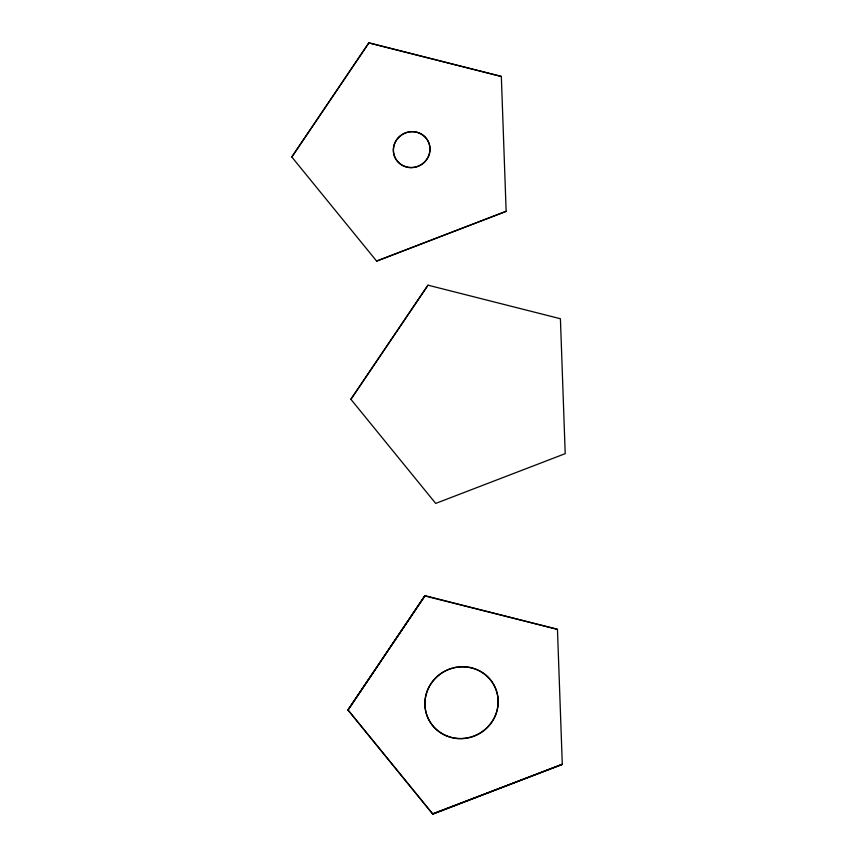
<?xml version="1.0" encoding="UTF-8"?>
<svg xmlns="http://www.w3.org/2000/svg" width="857" height="857" viewBox="0 0 857 857"><rect width="100%" height="100%" fill="white"/><g stroke="black" fill="none" stroke-linecap="round" stroke-linejoin="round"><path stroke-width="1.29" d="M291.787 156.938L368.885 42.85L501.334 76.423L506.144 211.336L376.63 261.096L291.83 157.013L368.885 42.85M350.899 399.33L427.954 285.167L560.414 318.74L565.213 453.653L435.699 503.413L350.856 399.255L427.997 285.242M424.922 595.669L347.985 710.067L424.922 595.669L557.457 629.392L562.299 764.39L432.796 814.15L347.91 709.907L425.008 595.819M506.144 211.336L376.63 261.096M347.824 709.746L432.624 813.839L562.299 764.39M432.71 813.989L562.224 764.23M368.928 42.925L501.377 76.498M425.083 595.979L557.371 629.242M457.702 667.003A36.894 35.64 -27.6 0 1 496.449 712.349A36.894 35.64 -27.6 0 1 437.606 730.496A36.894 35.64 -27.6 0 1 445.426 670.785M446.54 670.249A36.894 35.64 -27.6 0 1 452.132 668.16M453.267 667.849A36.894 35.64 -27.6 0 1 456.62 667.164M457.799 738.573A36.894 35.64 -27.6 0 0 495.014 687.175A36.894 35.64 -27.6 0 0 431.907 682.536A36.894 35.64 -27.6 0 0 457.799 738.573M409.817 167.576A18.447 17.826 -27.6 0 0 428.425 141.876A18.447 17.826 -27.6 0 0 396.823 139.477A18.447 17.826 -27.6 0 0 409.775 167.49A18.447 17.826 -27.6 0 0 428.382 141.791A18.447 17.826 -27.6 0 0 396.866 139.552A18.447 17.826 -27.6 0 0 409.817 167.576"/></g></svg>
